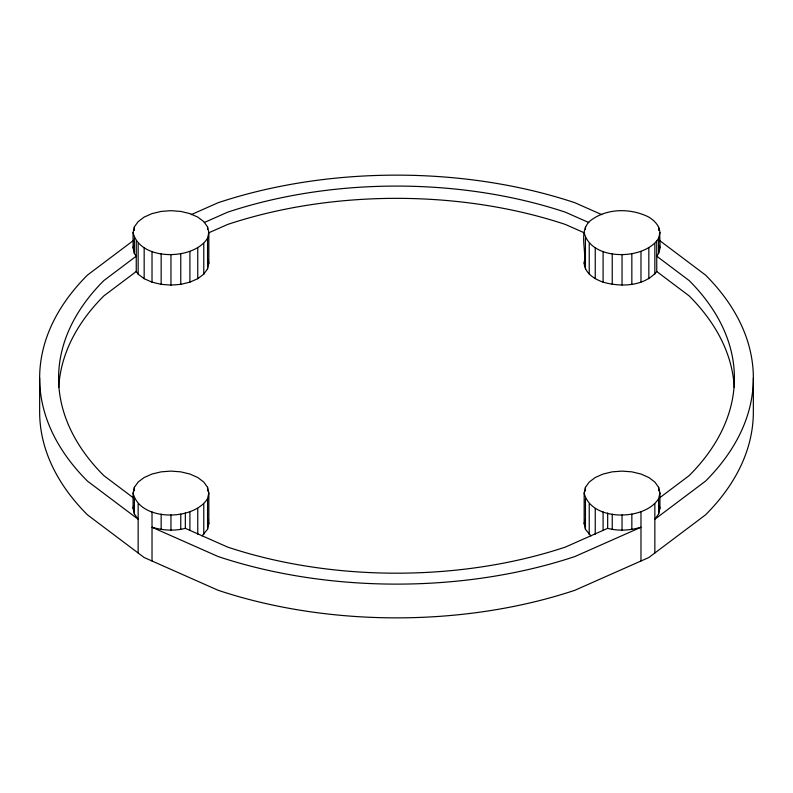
<?xml version="1.0" encoding="UTF-8"?>
<svg xmlns="http://www.w3.org/2000/svg" width="793" height="793" viewBox="0 0 793 793"><rect width="100%" height="100%" fill="white"/><g stroke="black" fill="none" stroke-linecap="round" stroke-linejoin="round"><path stroke-width="1.19" d="M133.313 497.796L103.863 475.641A337.907 195.088 0 0 1 103.863 280.553L136.257 256.179L134.364 253.542L133.075 247.882L133.075 232.547L134.364 226.887L138.151 221.614L144.167 217.084L152.018 213.604L161.157 211.424L170.961 210.67L180.764 211.424L189.904 213.604L197.754 217.084L203.771 221.614L207.558 226.887L208.846 232.547L208.846 263.217L207.558 268.877L203.771 274.16L197.754 278.69L189.904 282.159L180.764 284.35L170.961 285.093L161.157 284.35L152.018 282.159L144.167 278.69L138.151 274.16L136.257 271.513L136.257 240.844M133.075 247.882L133.591 245.622M133.274 240.616L87.458 275.082A356.85 206.021 0 0 0 87.458 481.113L138.151 519.246L134.364 513.973L133.075 508.313L133.075 492.978L134.364 487.318L138.151 482.045L144.167 477.515L152.018 474.036L161.157 471.845L170.961 471.101L180.764 471.845L189.904 474.036L197.754 477.515L203.771 482.045L207.558 487.318L208.846 492.978L208.846 523.648L207.558 529.308L202.046 535.88M133.075 508.313L133.591 506.043M207.558 268.877L207.558 238.207L208.846 232.547M207.558 529.308L207.558 498.638L208.846 492.978M656.743 240.844L656.743 271.513C644.075 286.6 620.82 287.185 603.096 282.159C594.522 279.096 584.887 273.268 584.154 263.217C586.592 249.805 578.86 232.815 589.229 221.614C605.555 208.024 630.356 207.786 648.833 217.084C654.413 220.533 659.518 225.638 659.925 232.547C659.112 240.259 662.145 249.626 656.743 256.179L689.137 280.553A337.907 195.088 0 0 1 689.137 475.641L659.687 497.796M584.154 263.217L584.927 259.817M590.954 535.88L585.442 529.308L584.154 523.648L584.154 492.978L585.442 487.318L589.229 482.045L595.246 477.515L603.096 474.036L612.236 471.845L622.039 471.101L631.843 471.845L640.982 474.036L648.833 477.515L654.849 482.045L658.636 487.318L659.925 492.978L659.925 508.313L658.636 513.973L654.849 519.246L705.542 481.113A356.85 206.021 0 0 0 705.542 275.082L659.726 240.616M584.154 523.648L584.927 520.248M658.636 253.542L658.636 238.207L659.925 232.547M658.636 513.973L658.636 498.638L659.925 492.978M133.075 232.547C139.796 261.175 193.76 260.699 207.558 238.207M133.075 492.978C139.796 521.606 193.76 521.13 207.558 498.638M584.154 232.547C590.884 261.175 644.838 260.699 658.636 238.207M584.154 492.978C590.884 521.606 644.838 521.13 658.636 498.638M136.257 271.513L103.863 295.888A337.907 195.088 0 0 0 58.751 387.4M191.202 214.645L218.075 202.74A356.85 206.021 0 0 1 574.925 202.74L601.798 214.645M204.217 222.546L227.551 212.217A337.907 195.088 0 0 1 565.449 212.217L588.783 222.546M208.658 232.845L227.551 224.478A337.907 195.088 0 0 1 565.449 224.478L584.342 232.845M607.666 528.346L565.449 547.051A337.907 195.088 0 0 1 227.551 547.051L185.334 528.346C174.42 531.221 162.773 530.408 152.018 527.256L218.075 556.517A356.85 206.021 0 0 0 574.925 556.517L640.982 527.256C630.227 530.408 618.58 531.221 607.666 528.346L607.666 513.012M656.743 271.513L689.137 295.888A337.907 195.088 0 0 1 734.249 387.4M659.409 245.622L659.925 247.882M659.409 506.043L659.925 508.313M208.073 259.817L208.846 263.217M208.073 520.248L208.846 523.648M753.35 378.102L753.35 411.835A356.85 206.021 0 0 1 705.542 514.845L648.833 557.519L574.925 590.26A356.85 206.021 0 0 1 218.075 590.26L144.167 557.519L87.458 514.845A356.85 206.021 0 0 1 39.65 411.835L39.65 378.102M658.636 226.887L658.636 230.426M658.636 487.318L658.636 490.857M654.849 243.481L654.849 274.16M654.849 503.912L654.849 552.989M648.833 248.011L648.833 278.69M640.982 251.49L640.982 282.159M640.982 511.921L640.982 560.998M631.843 253.681L631.843 284.35M631.843 514.102L631.843 529.437M622.039 254.424L622.039 285.093M622.039 514.855L622.039 530.19M612.236 253.681L612.236 284.35M612.236 514.102L612.236 529.437M603.096 251.49L603.096 282.159M603.096 511.921L603.096 530.319M595.246 248.011L595.246 278.69M595.246 508.442L595.246 534.204M589.229 243.481L589.229 274.16M589.229 503.912L589.229 534.581M585.442 226.887L585.442 229.336M585.442 238.207L585.442 268.877M585.442 487.318L585.442 490.996M585.442 498.638L585.442 529.308M207.558 226.887L207.558 229.336M207.558 487.318L207.558 490.996M203.771 243.481L203.771 274.16M203.771 503.912L203.771 534.581M197.754 248.011L197.754 278.69M197.754 508.442L197.754 534.204M189.904 251.49L189.904 282.159M189.904 511.921L189.904 530.319M185.334 513.012L185.334 528.346M180.764 253.681L180.764 284.35M180.764 514.102L180.764 529.437M170.961 254.424L170.961 285.093M170.961 514.855L170.961 530.19M161.157 253.681L161.157 284.35M161.157 514.102L161.157 529.437M152.018 251.49L152.018 282.159M152.018 511.921L152.018 560.998M144.167 248.011L144.167 278.69M138.151 243.481L138.151 274.16M138.151 503.912L138.151 552.989M134.364 226.887L134.364 230.426M134.364 238.207L134.364 253.542M134.364 487.318L134.364 490.857M134.364 498.638L134.364 513.973"/></g></svg>
